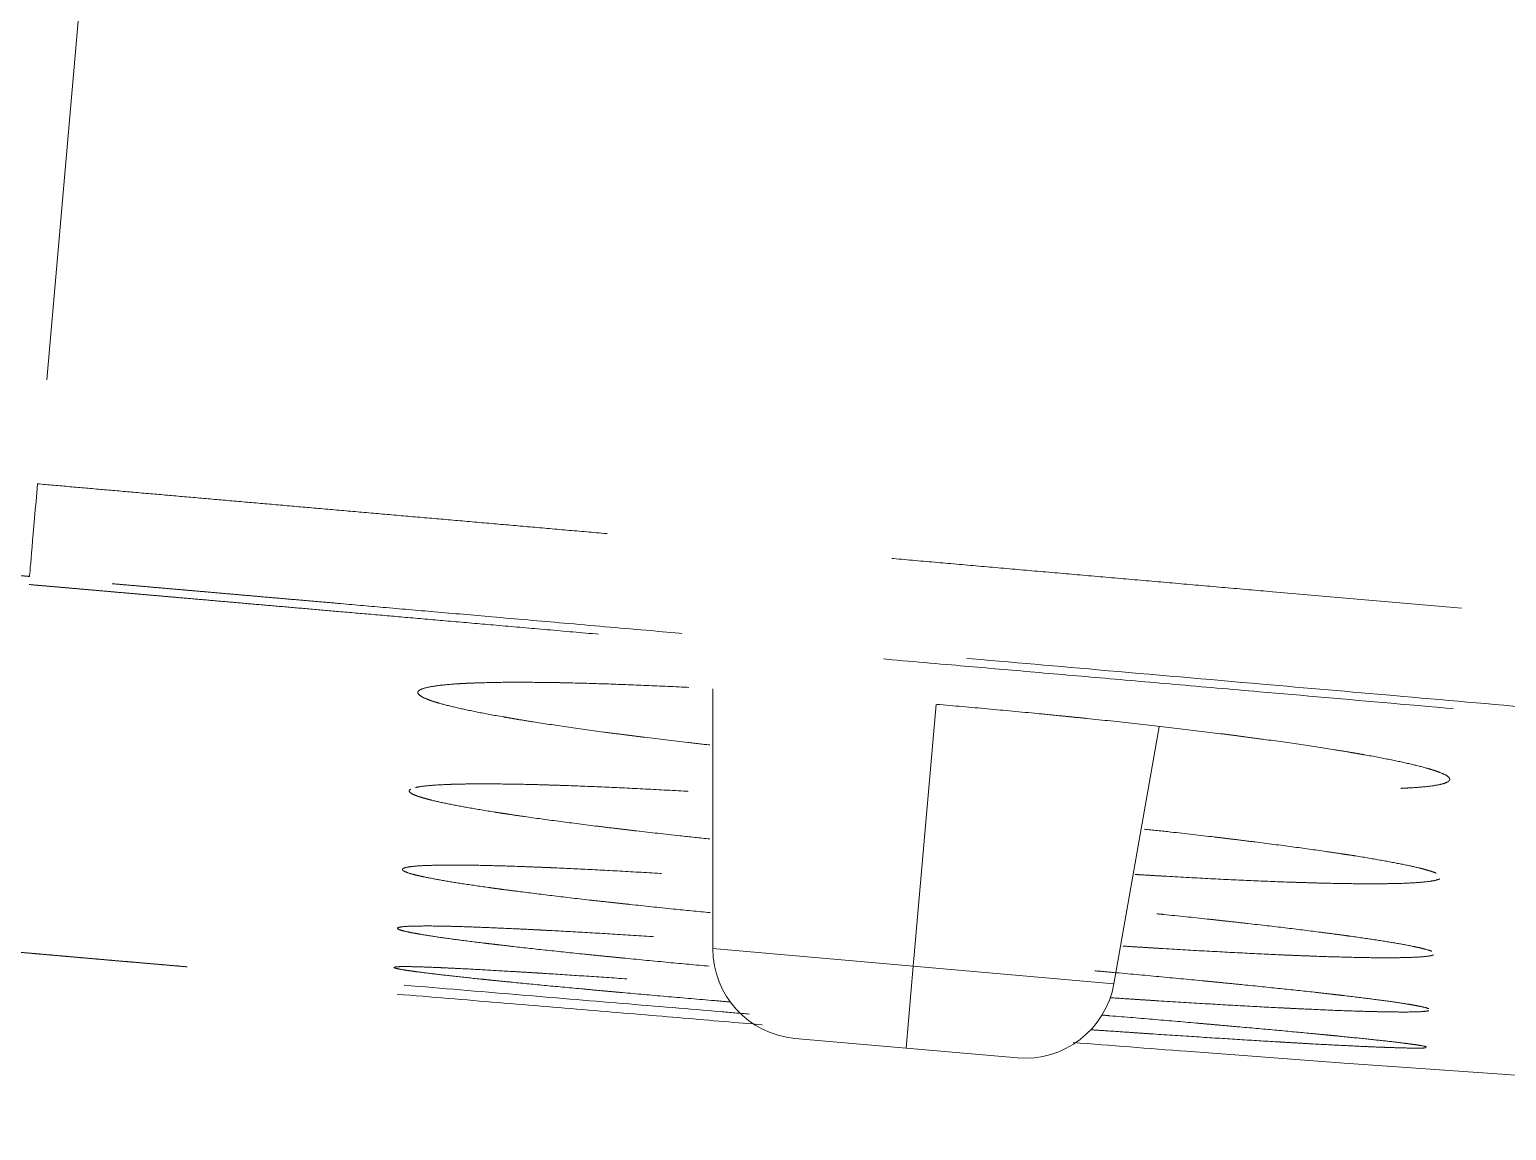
# Model space of a CAD drawing. Header units: millimetres. Extents: x 11618 to 13994, y -5897 to -2537.
# Drawn here: x 13117.06 to 13133.46, y -3845.82 to -3833.59 of the extents above; entities that cross this region are included whole.
import ezdxf

# ---------------------------------------------------------------- set-up
doc = ezdxf.new("R2010")
doc.units = ezdxf.units.MM
doc.linetypes.add('HIDDEN', pattern=[9.525, 6.35, -3.175])
doc.linetypes.add('HIDDEN2', pattern=[4.7625, 3.175, -1.5875])
doc.layers.add('HIDDEN', color=252, linetype='HIDDEN2', lineweight=13)

msp = doc.modelspace()

# ---------------------------------------------------------------- linework, layer by layer
at = {"layer": 'HIDDEN', "linetype": 'HIDDEN', "lineweight": 18, "extrusion": (-1, -2.22045e-16, 0)}
for p, q in [((13117.805, -3831.156), (13117.15, -3838.638)), ((13124.649, -3840.915), (13124.649, -3843.8)), ((13126.876, -3843.994), (13127.131, -3841.087)), ((13129.104, -3844.189), (13129.607, -3841.337)), ((13126.876, -3843.994), (13124.649, -3843.8)), ((13126.797, -3844.904), (13126.876, -3843.994)), ((13126.876, -3843.994), (13129.104, -3844.189)), ((13126.797, -3844.904), (13125.561, -3844.796)), ((13126.797, -3844.904), (13128.032, -3845.012))]:
    msp.add_line(p, q, dxfattribs=at)
at = {"layer": 'HIDDEN', "linetype": 'HIDDEN', "lineweight": 18}
for centre, start, end in [((13125.649, -3843.8), 180, 265), ((13128.119, -3844.016), 265, 350)]:
    msp.add_arc(centre, 1, start, end, dxfattribs=at)
msp.add_ellipse((13117.148, -3838.673), major_axis=(-0.087, -0.996), ratio=0.001158, start_param=4.677482, end_param=6.20974, dxfattribs=at)
for points, knots in [([(13172.599, -3836.001), (13172.492, -3835.991), (13172.271, -3835.97), (13171.933, -3835.939), (13171.582, -3835.907), (13171.216, -3835.874), (13170.837, -3835.84), (13170.444, -3835.805), (13170.036, -3835.768), (13169.615, -3835.731), (13169.14, -3835.689), (13168.615, -3835.643), (13168.046, -3835.592), (13167.477, -3835.542), (13166.907, -3835.492), (13166.337, -3835.442), (13165.866, -3835.401), (13165.31, -3835.352), (13164.488, -3835.279), (13163.121, -3835.158), (13161.207, -3834.989), (13157.214, -3834.637), (13151.831, -3834.161), (13146.372, -3833.679), (13142.544, -3833.341), (13139.823, -3833.101), (13137.06, -3832.856), (13134.641, -3832.643), (13132.498, -3832.453), (13130.563, -3832.282), (13128.383, -3832.089), (13126.513, -3831.924), (13125.051, -3831.795), (13124.09, -3831.71), (13123.169, -3831.628), (13122.287, -3831.55), (13121.444, -3831.476), (13120.64, -3831.405), (13119.876, -3831.338), (13119.151, -3831.274), (13118.465, -3831.214), (13118.02, -3831.175), (13117.805, -3831.156)], [0, 0, 0, 0, 0.005929, 0.012111, 0.018548, 0.025238, 0.032183, 0.039382, 0.046835, 0.054542, 0.062503, 0.072919, 0.083335, 0.093751, 0.104167, 0.114583, 0.124999, 0.130054, 0.14508, 0.170076, 0.205043, 0.24998, 0.388966, 0.49996, 0.54881, 0.598428, 0.648815, 0.69997, 0.730738, 0.765996, 0.805745, 0.849985, 0.868201, 0.885703, 0.902491, 0.918564, 0.933923, 0.948567, 0.962497, 0.975712, 0.988213, 1, 1, 1, 1]), ([(13062.381, -3833.837), (13064.656, -3834.039), (13066.932, -3834.236), (13071.487, -3834.636), (13073.765, -3834.835), (13080.602, -3835.435), (13085.164, -3835.835), (13098.863, -3837.035), (13108.006, -3837.838), (13117.15, -3838.638)], [0, 0, 0, 0, 0.125, 0.125, 0.25, 0.25, 0.5, 0.5, 1, 1, 1, 1]), ([(13117.061, -3839.667), (13117.044, -3839.665), (13117.01, -3839.662), (13116.96, -3839.658), (13116.91, -3839.653), (13116.86, -3839.649), (13116.81, -3839.645), (13116.76, -3839.64), (13116.709, -3839.636), (13116.657, -3839.631), (13116.604, -3839.627), (13116.549, -3839.622), (13116.493, -3839.617), (13116.435, -3839.612), (13116.371, -3839.606), (13116.301, -3839.6), (13116.223, -3839.593), (13116.142, -3839.586), (13116.057, -3839.579), (13115.968, -3839.571), (13115.875, -3839.563), (13115.778, -3839.554), (13115.677, -3839.545), (13115.571, -3839.536), (13115.462, -3839.527), (13115.298, -3839.512), (13115.068, -3839.492), (13114.763, -3839.465), (13114.421, -3839.435), (13114.042, -3839.402), (13113.695, -3839.372), (13113.389, -3839.345), (13113.13, -3839.322), (13112.853, -3839.298), (13112.559, -3839.272), (13112.248, -3839.245), (13111.862, -3839.211), (13111.389, -3839.17), (13110.819, -3839.12), (13110.089, -3839.056), (13109.17, -3838.975), (13108.029, -3838.875), (13106.875, -3838.774), (13105.721, -3838.673), (13104.58, -3838.573), (13103.123, -3838.445), (13101.287, -3838.284), (13099.005, -3838.084), (13096.876, -3837.898), (13094.957, -3837.729), (13093.307, -3837.585), (13091.537, -3837.43), (13088.997, -3837.207), (13085.53, -3836.903), (13080.974, -3836.504), (13077.019, -3836.157), (13073.824, -3835.877), (13071.549, -3835.678), (13069.412, -3835.491), (13067.479, -3835.321), (13066.247, -3835.213), (13065.47, -3835.145), (13065.09, -3835.112), (13064.618, -3835.07), (13064.153, -3835.03), (13063.734, -3834.993), (13063.404, -3834.964), (13063.105, -3834.938), (13062.836, -3834.914), (13062.599, -3834.893), (13062.451, -3834.88), (13062.382, -3834.874)], [0, 0, 0, 0, 0.00093, 0.001846, 0.002755, 0.003662, 0.004571, 0.005489, 0.006419, 0.007367, 0.008336, 0.00933, 0.010354, 0.01141, 0.012501, 0.01386, 0.015278, 0.016761, 0.018312, 0.019934, 0.02163, 0.023401, 0.025249, 0.027174, 0.029176, 0.031253, 0.03616, 0.041729, 0.047976, 0.054905, 0.062506, 0.066938, 0.071679, 0.076731, 0.082096, 0.087772, 0.093759, 0.103254, 0.113671, 0.125011, 0.143197, 0.164032, 0.187516, 0.206429, 0.227264, 0.25002, 0.286248, 0.327918, 0.375029, 0.402973, 0.433122, 0.465478, 0.500039, 0.572373, 0.6557, 0.750021, 0.78956, 0.83122, 0.875001, 0.907035, 0.937497, 0.942783, 0.949752, 0.958407, 0.968747, 0.975374, 0.981433, 0.986926, 0.991851, 0.996209, 1, 1, 1, 1]), ([(13117.15, -3838.638), (13117.269, -3838.649), (13117.51, -3838.67), (13117.873, -3838.702), (13118.242, -3838.734), (13118.617, -3838.767), (13118.997, -3838.8), (13119.384, -3838.834), (13119.775, -3838.868), (13120.173, -3838.903), (13120.576, -3838.938), (13120.984, -3838.974), (13121.398, -3839.01), (13121.818, -3839.046), (13122.244, -3839.084), (13122.675, -3839.121), (13123.112, -3839.16), (13123.554, -3839.198), (13124.002, -3839.237), (13124.456, -3839.277), (13124.915, -3839.317), (13125.38, -3839.358), (13125.851, -3839.399), (13126.327, -3839.44), (13126.809, -3839.482), (13127.296, -3839.525), (13127.789, -3839.568), (13128.288, -3839.612), (13128.793, -3839.656), (13129.303, -3839.7), (13129.818, -3839.745), (13130.339, -3839.791), (13131.831, -3839.921), (13134.292, -3840.136), (13137.719, -3840.435), (13141.145, -3840.734), (13144.57, -3841.033), (13147.994, -3841.332), (13151.418, -3841.631), (13154.84, -3841.929), (13157.925, -3842.199), (13160.596, -3842.432), (13162.775, -3842.623), (13164.722, -3842.793), (13166.437, -3842.942), (13167.919, -3843.072), (13169.169, -3843.181), (13170.187, -3843.27), (13170.973, -3843.338), (13171.528, -3843.386), (13171.82, -3843.412), (13171.928, -3843.421)], [0, 0, 0, 0, 0.006523, 0.01315, 0.019879, 0.02671, 0.033645, 0.040682, 0.047822, 0.055065, 0.06241, 0.069859, 0.07741, 0.085063, 0.09282, 0.100679, 0.108641, 0.116706, 0.124874, 0.133144, 0.141518, 0.149993, 0.158572, 0.167254, 0.176038, 0.184925, 0.193915, 0.203007, 0.212202, 0.221501, 0.230901, 0.240405, 0.250011, 0.312506, 0.375001, 0.437497, 0.499992, 0.562492, 0.624993, 0.687494, 0.749995, 0.794089, 0.833939, 0.869547, 0.900912, 0.928034, 0.950913, 0.96955, 0.983943, 0.994093, 1, 1, 1, 1]), ([(13171.75, -3844.442), (13171.626, -3844.432), (13171.367, -3844.409), (13170.959, -3844.374), (13170.515, -3844.335), (13170.127, -3844.301), (13169.697, -3844.264), (13169.129, -3844.214), (13168.533, -3844.162), (13168.009, -3844.116), (13167.657, -3844.085), (13167.275, -3844.052), (13166.864, -3844.016), (13166.423, -3843.978), (13165.952, -3843.936), (13165.451, -3843.893), (13164.625, -3843.821), (13163.497, -3843.722), (13162.09, -3843.599), (13160.725, -3843.48), (13159.401, -3843.364), (13156.815, -3843.139), (13153.15, -3842.819), (13148.594, -3842.421), (13144.536, -3842.066), (13140.937, -3841.752), (13138.003, -3841.496), (13135.691, -3841.294), (13133.896, -3841.137), (13132.269, -3840.995), (13130.63, -3840.852), (13129.003, -3840.71), (13127.536, -3840.582), (13126.38, -3840.481), (13125.483, -3840.402), (13124.668, -3840.331), (13123.848, -3840.259), (13123.033, -3840.188), (13122.25, -3840.12), (13121.58, -3840.061), (13121.01, -3840.012), (13120.573, -3839.973), (13120.253, -3839.945), (13120.028, -3839.926), (13119.815, -3839.907), (13119.613, -3839.89), (13119.423, -3839.873), (13119.245, -3839.858), (13119.077, -3839.843), (13118.921, -3839.829), (13118.756, -3839.815), (13118.583, -3839.8), (13118.402, -3839.784), (13118.233, -3839.769), (13118.077, -3839.756), (13117.932, -3839.743), (13117.816, -3839.733), (13117.725, -3839.725), (13117.658, -3839.719), (13117.592, -3839.713), (13117.529, -3839.708), (13117.468, -3839.702), (13117.408, -3839.697), (13117.35, -3839.692), (13117.292, -3839.687), (13117.235, -3839.682), (13117.177, -3839.677), (13117.119, -3839.672), (13117.08, -3839.668), (13117.061, -3839.667)], [0, 0, 0, 0, 0.006794, 0.014268, 0.022422, 0.031253, 0.035619, 0.046038, 0.062505, 0.06841, 0.07486, 0.081856, 0.089397, 0.097483, 0.106114, 0.115288, 0.125006, 0.151534, 0.177298, 0.202298, 0.226534, 0.250005, 0.344343, 0.427677, 0.500008, 0.566907, 0.624995, 0.66083, 0.693609, 0.723327, 0.749989, 0.783397, 0.812488, 0.830346, 0.846717, 0.861597, 0.87499, 0.891652, 0.906241, 0.917903, 0.92832, 0.937493, 0.941797, 0.945897, 0.949788, 0.95347, 0.95694, 0.9602, 0.963253, 0.9661, 0.968746, 0.972286, 0.975596, 0.978674, 0.981527, 0.984165, 0.986605, 0.987887, 0.989119, 0.990308, 0.991457, 0.992574, 0.993662, 0.994729, 0.995782, 0.996827, 0.997873, 0.998928, 1, 1, 1, 1]), ([(13117.055, -3839.756), (13117.095, -3839.76), (13117.175, -3839.767), (13117.295, -3839.777), (13117.415, -3839.788), (13117.536, -3839.798), (13117.658, -3839.809), (13117.782, -3839.82), (13117.92, -3839.832), (13118.071, -3839.845), (13118.236, -3839.859), (13118.407, -3839.874), (13118.583, -3839.89), (13118.783, -3839.907), (13119.012, -3839.927), (13119.272, -3839.95), (13119.547, -3839.974), (13119.84, -3839.999), (13120.149, -3840.026), (13120.488, -3840.056), (13120.861, -3840.088), (13121.273, -3840.124), (13121.715, -3840.163), (13122.196, -3840.204), (13122.718, -3840.25), (13123.288, -3840.3), (13123.929, -3840.355), (13124.653, -3840.419), (13125.469, -3840.49), (13126.36, -3840.567), (13127.236, -3840.644), (13128.09, -3840.718), (13128.916, -3840.79), (13129.798, -3840.867), (13130.893, -3840.962), (13132.236, -3841.079), (13133.863, -3841.221), (13135.651, -3841.377), (13137.406, -3841.529), (13139.116, -3841.678), (13140.764, -3841.822), (13142.529, -3841.976), (13144.715, -3842.166), (13147.395, -3842.4), (13150.638, -3842.682), (13154.214, -3842.994), (13157.242, -3843.257), (13159.636, -3843.466), (13161.307, -3843.611), (13163.041, -3843.763), (13164.439, -3843.884), (13165.483, -3843.975), (13166.155, -3844.034), (13166.835, -3844.093), (13167.525, -3844.153), (13168.092, -3844.203), (13168.525, -3844.241), (13168.815, -3844.266), (13169.081, -3844.289), (13169.324, -3844.31), (13169.544, -3844.329), (13169.74, -3844.346), (13170.07, -3844.375), (13170.523, -3844.414), (13171.09, -3844.463), (13171.45, -3844.494), (13171.622, -3844.508)], [0, 0, 0, 0, 0.00221, 0.004402, 0.006592, 0.008794, 0.011025, 0.013298, 0.015627, 0.018575, 0.021595, 0.024706, 0.027921, 0.031253, 0.035725, 0.040471, 0.045511, 0.050859, 0.056523, 0.062507, 0.069473, 0.076999, 0.085094, 0.09376, 0.103369, 0.113786, 0.125013, 0.138581, 0.153518, 0.169833, 0.187519, 0.201609, 0.216722, 0.232862, 0.250026, 0.276845, 0.306617, 0.339349, 0.375033, 0.403062, 0.433238, 0.465565, 0.500041, 0.553395, 0.612841, 0.678386, 0.750021, 0.779495, 0.81015, 0.841985, 0.875001, 0.887162, 0.899493, 0.911992, 0.92466, 0.937497, 0.943244, 0.948565, 0.953457, 0.957922, 0.961959, 0.965568, 0.968747, 0.980133, 0.990552, 1, 1, 1, 1]), ([(13124.615, -3841.538), (13124.533, -3841.529), (13124.452, -3841.52), (13124.207, -3841.491), (13124.047, -3841.472), (13123.852, -3841.448), (13123.813, -3841.443), (13123.736, -3841.433), (13123.698, -3841.428), (13123.584, -3841.414), (13123.51, -3841.404), (13123.293, -3841.375), (13123.156, -3841.356), (13122.894, -3841.318), (13122.77, -3841.3), (13122.594, -3841.272), (13122.537, -3841.263), (13122.454, -3841.249), (13122.427, -3841.244), (13122.373, -3841.235), (13122.347, -3841.23), (13122.217, -3841.208), (13122.122, -3841.19), (13121.949, -3841.156), (13121.87, -3841.139), (13121.73, -3841.106), (13121.667, -3841.09), (13121.6, -3841.071), (13121.587, -3841.067), (13121.562, -3841.06), (13121.55, -3841.056), (13121.516, -3841.045), (13121.496, -3841.037), (13121.442, -3841.016), (13121.416, -3841.003), (13121.38, -3840.977), (13121.372, -3840.965), (13121.373, -3840.948), (13121.376, -3840.943), (13121.384, -3840.935), (13121.388, -3840.933), (13121.395, -3840.927), (13121.4, -3840.925), (13121.425, -3840.913), (13121.454, -3840.904), (13121.53, -3840.888), (13121.577, -3840.881), (13121.687, -3840.868), (13121.751, -3840.863), (13121.843, -3840.857), (13121.861, -3840.856), (13121.9, -3840.854), (13121.959, -3840.851), (13122.023, -3840.849), (13122.156, -3840.845), (13122.252, -3840.843), (13122.46, -3840.841), (13122.571, -3840.842), (13122.75, -3840.843), (13122.811, -3840.844), (13122.906, -3840.846), (13122.939, -3840.846), (13123.004, -3840.847), (13123.037, -3840.848), (13123.204, -3840.852), (13123.344, -3840.856), (13123.634, -3840.866), (13123.785, -3840.872), (13124.097, -3840.885), (13124.258, -3840.893), (13124.467, -3840.903), (13124.509, -3840.906), (13124.594, -3840.91), (13124.721, -3840.917), (13124.85, -3840.924), (13125.11, -3840.939), (13125.462, -3840.961), (13125.826, -3840.986), (13126.102, -3841.006), (13126.195, -3841.013), (13126.382, -3841.027), (13126.476, -3841.034), (13126.758, -3841.056), (13126.947, -3841.071), (13127.136, -3841.087)], [0, 0, 0, 0, 0.017753, 0.017753, 0.054133, 0.054133, 0.063228, 0.063228, 0.072322, 0.072322, 0.090512, 0.090512, 0.126892, 0.126892, 0.163271, 0.163271, 0.181461, 0.181461, 0.190556, 0.190556, 0.199651, 0.199651, 0.23603, 0.23603, 0.27241, 0.27241, 0.308789, 0.308789, 0.317884, 0.317884, 0.326979, 0.326979, 0.345169, 0.345169, 0.381548, 0.381548, 0.417928, 0.417928, 0.436118, 0.436118, 0.445212, 0.445212, 0.454307, 0.454307, 0.490687, 0.490687, 0.527066, 0.527066, 0.563446, 0.563446, 0.572541, 0.572541, 0.581636, 0.599825, 0.599825, 0.636205, 0.636205, 0.672584, 0.672584, 0.690774, 0.690774, 0.699869, 0.699869, 0.708964, 0.708964, 0.745343, 0.745343, 0.781723, 0.781723, 0.818102, 0.818102, 0.827197, 0.827197, 0.836292, 0.854482, 0.854482, 0.890861, 0.927241, 0.927241, 0.945431, 0.945431, 0.96362, 0.96362, 1, 1, 1, 1]), ([(13127.136, -3841.087), (13127.326, -3841.103), (13127.513, -3841.12), (13127.886, -3841.154), (13128.071, -3841.171), (13128.347, -3841.198), (13128.438, -3841.207), (13128.575, -3841.221), (13128.62, -3841.225), (13128.711, -3841.234), (13128.756, -3841.239), (13128.982, -3841.262), (13129.158, -3841.281), (13129.503, -3841.319), (13129.671, -3841.339), (13129.999, -3841.377), (13130.16, -3841.397), (13130.355, -3841.421), (13130.393, -3841.426), (13130.47, -3841.436), (13130.509, -3841.441), (13130.622, -3841.456), (13130.696, -3841.466), (13130.913, -3841.495), (13131.05, -3841.514), (13131.312, -3841.553), (13131.436, -3841.572), (13131.612, -3841.6), (13131.669, -3841.61), (13131.752, -3841.624), (13131.779, -3841.628), (13131.833, -3841.638), (13131.859, -3841.642), (13131.988, -3841.665), (13132.083, -3841.683), (13132.256, -3841.718), (13132.335, -3841.735), (13132.475, -3841.768), (13132.538, -3841.784), (13132.605, -3841.804), (13132.618, -3841.807), (13132.643, -3841.815), (13132.678, -3841.826), (13132.709, -3841.837), (13132.763, -3841.859), (13132.79, -3841.872), (13132.825, -3841.898), (13132.834, -3841.91), (13132.833, -3841.927), (13132.83, -3841.932), (13132.822, -3841.94), (13132.819, -3841.943), (13132.811, -3841.948), (13132.807, -3841.95), (13132.782, -3841.962), (13132.753, -3841.971), (13132.677, -3841.987), (13132.63, -3841.994), (13132.52, -3842.006), (13132.456, -3842.011), (13132.365, -3842.016), (13132.346, -3842.017), (13132.307, -3842.019), (13132.248, -3842.022), (13132.184, -3842.024), (13132.051, -3842.028), (13131.955, -3842.029), (13131.747, -3842.03), (13131.636, -3842.03), (13131.457, -3842.028), (13131.396, -3842.027), (13131.3, -3842.025), (13131.268, -3842.025), (13131.203, -3842.023), (13131.17, -3842.022), (13131.003, -3842.018), (13130.863, -3842.014), (13130.573, -3842.003), (13130.422, -3841.997), (13130.11, -3841.983), (13129.948, -3841.975), (13129.739, -3841.964), (13129.697, -3841.962), (13129.613, -3841.958), (13129.566, -3841.955), (13129.519, -3841.952), (13129.515, -3841.952)], [0, 0, 0, 0, 0.03633, 0.03633, 0.07266, 0.07266, 0.090825, 0.090825, 0.099907, 0.099907, 0.10899, 0.10899, 0.14532, 0.14532, 0.18165, 0.18165, 0.21798, 0.21798, 0.227062, 0.227062, 0.236145, 0.236145, 0.25431, 0.25431, 0.29064, 0.29064, 0.32697, 0.32697, 0.345135, 0.345135, 0.354217, 0.354217, 0.363299, 0.363299, 0.399629, 0.399629, 0.435959, 0.435959, 0.472289, 0.472289, 0.481372, 0.481372, 0.490454, 0.508619, 0.508619, 0.544949, 0.544949, 0.581279, 0.581279, 0.599444, 0.599444, 0.608527, 0.608527, 0.617609, 0.617609, 0.653939, 0.653939, 0.690269, 0.690269, 0.726599, 0.726599, 0.735681, 0.735681, 0.744764, 0.762929, 0.762929, 0.799259, 0.799259, 0.835589, 0.835589, 0.853754, 0.853754, 0.862836, 0.862836, 0.871919, 0.871919, 0.908249, 0.908249, 0.944579, 0.944579, 0.980909, 0.980909, 0.989991, 0.989991, 0.999074, 1, 1, 1, 1]), ([(13124.617, -3842.582), (13124.504, -3842.57), (13124.392, -3842.558), (13124.118, -3842.528), (13123.957, -3842.51), (13123.762, -3842.488), (13123.723, -3842.483), (13123.646, -3842.474), (13123.608, -3842.469), (13123.494, -3842.456), (13123.42, -3842.447), (13123.203, -3842.42), (13123.065, -3842.402), (13122.803, -3842.368), (13122.679, -3842.351), (13122.502, -3842.325), (13122.445, -3842.317), (13122.362, -3842.304), (13122.335, -3842.3), (13122.281, -3842.292), (13122.255, -3842.288), (13122.125, -3842.267), (13122.03, -3842.251), (13121.857, -3842.221), (13121.778, -3842.206), (13121.637, -3842.177), (13121.574, -3842.163), (13121.506, -3842.146), (13121.493, -3842.143), (13121.468, -3842.136), (13121.457, -3842.133), (13121.423, -3842.124), (13121.402, -3842.117), (13121.348, -3842.099), (13121.321, -3842.088), (13121.285, -3842.066), (13121.277, -3842.057), (13121.278, -3842.043), (13121.281, -3842.038), (13121.289, -3842.032), (13121.292, -3842.03), (13121.296, -3842.028), (13121.296, -3842.028), (13121.297, -3842.027)], [0, 0, 0, 0, 0.053778, 0.053778, 0.134164, 0.134164, 0.15426, 0.15426, 0.174357, 0.174357, 0.21455, 0.21455, 0.294936, 0.294936, 0.375321, 0.375321, 0.415514, 0.415514, 0.435611, 0.435611, 0.455707, 0.455707, 0.536093, 0.536093, 0.616479, 0.616479, 0.696865, 0.696865, 0.716961, 0.716961, 0.737058, 0.737058, 0.777251, 0.777251, 0.857636, 0.857636, 0.938022, 0.938022, 0.978215, 0.978215, 0.998312, 0.998312, 1, 1, 1, 1]), ([(13121.347, -3842.011), (13121.361, -3842.007), (13121.377, -3842.004), (13121.433, -3841.996), (13121.48, -3841.99), (13121.591, -3841.982), (13121.654, -3841.978), (13121.746, -3841.975), (13121.764, -3841.975), (13121.803, -3841.973), (13121.862, -3841.972), (13121.926, -3841.971), (13122.058, -3841.97), (13122.155, -3841.97), (13122.362, -3841.972), (13122.473, -3841.973), (13122.652, -3841.977), (13122.713, -3841.979), (13122.808, -3841.982), (13122.841, -3841.983), (13122.906, -3841.985), (13122.939, -3841.986), (13123.106, -3841.991), (13123.245, -3841.997), (13123.535, -3842.009), (13123.686, -3842.016), (13123.998, -3842.032), (13124.159, -3842.041), (13124.342, -3842.051), (13124.357, -3842.052), (13124.373, -3842.053)], [0, 0, 0, 0, 0.050293, 0.050293, 0.154742, 0.154742, 0.259192, 0.259192, 0.285304, 0.285304, 0.311417, 0.363641, 0.363641, 0.468091, 0.468091, 0.57254, 0.57254, 0.624765, 0.624765, 0.650878, 0.650878, 0.67699, 0.67699, 0.78144, 0.78144, 0.885889, 0.885889, 0.990339, 0.990339, 1, 1, 1, 1]), ([(13129.439, -3842.473), (13129.54, -3842.483), (13129.638, -3842.494), (13129.9, -3842.523), (13130.06, -3842.542), (13130.255, -3842.564), (13130.294, -3842.569), (13130.371, -3842.578), (13130.409, -3842.583), (13130.523, -3842.597), (13130.597, -3842.606), (13130.813, -3842.633), (13130.951, -3842.651), (13131.213, -3842.686), (13131.338, -3842.703), (13131.514, -3842.729), (13131.571, -3842.737), (13131.654, -3842.75), (13131.681, -3842.754), (13131.735, -3842.762), (13131.761, -3842.766), (13131.891, -3842.787), (13131.986, -3842.803), (13132.159, -3842.834), (13132.238, -3842.849), (13132.379, -3842.878), (13132.442, -3842.891), (13132.51, -3842.908), (13132.523, -3842.911), (13132.548, -3842.918), (13132.583, -3842.928), (13132.614, -3842.937), (13132.651, -3842.949), (13132.667, -3842.955), (13132.681, -3842.961)], [0, 0, 0, 0, 0.058495, 0.058495, 0.157387, 0.157387, 0.18211, 0.18211, 0.206834, 0.206834, 0.25628, 0.25628, 0.355172, 0.355172, 0.454065, 0.454065, 0.503511, 0.503511, 0.528234, 0.528234, 0.552957, 0.552957, 0.651849, 0.651849, 0.750742, 0.750742, 0.849634, 0.849634, 0.874357, 0.874357, 0.899081, 0.948527, 0.948527, 1, 1, 1, 1]), ([(13124.619, -3843.4), (13124.481, -3843.386), (13124.345, -3843.373), (13124.047, -3843.343), (13123.887, -3843.326), (13123.691, -3843.305), (13123.652, -3843.301), (13123.575, -3843.292), (13123.537, -3843.288), (13123.423, -3843.276), (13123.349, -3843.268), (13123.132, -3843.243), (13122.994, -3843.227), (13122.732, -3843.195), (13122.607, -3843.18), (13122.431, -3843.157), (13122.373, -3843.15), (13122.29, -3843.139), (13122.263, -3843.135), (13122.209, -3843.128), (13122.183, -3843.124), (13122.053, -3843.106), (13121.958, -3843.092), (13121.784, -3843.065), (13121.705, -3843.052), (13121.563, -3843.027), (13121.5, -3843.015), (13121.433, -3843.001), (13121.419, -3842.998), (13121.394, -3842.993), (13121.382, -3842.99), (13121.348, -3842.982), (13121.328, -3842.977), (13121.274, -3842.961), (13121.246, -3842.952), (13121.21, -3842.935), (13121.202, -3842.927), (13121.203, -3842.916), (13121.206, -3842.913), (13121.213, -3842.908), (13121.216, -3842.907), (13121.224, -3842.904), (13121.228, -3842.902), (13121.253, -3842.895), (13121.282, -3842.89), (13121.358, -3842.882), (13121.404, -3842.879), (13121.514, -3842.875), (13121.578, -3842.873), (13121.669, -3842.872), (13121.688, -3842.872), (13121.726, -3842.872), (13121.786, -3842.872), (13121.849, -3842.872), (13121.982, -3842.873), (13122.078, -3842.875), (13122.285, -3842.88), (13122.396, -3842.883), (13122.575, -3842.89), (13122.636, -3842.892), (13122.732, -3842.896), (13122.764, -3842.897), (13122.829, -3842.9), (13122.862, -3842.901), (13123.029, -3842.909), (13123.169, -3842.915), (13123.458, -3842.93), (13123.609, -3842.938), (13123.921, -3842.956), (13124.082, -3842.965), (13124.291, -3842.978), (13124.333, -3842.981), (13124.418, -3842.986), (13124.502, -3842.991), (13124.586, -3842.997), (13124.628, -3843)], [0, 0, 0, 0, 0.034408, 0.034408, 0.076861, 0.076861, 0.087474, 0.087474, 0.098088, 0.098088, 0.119314, 0.119314, 0.161767, 0.161767, 0.20422, 0.20422, 0.225446, 0.225446, 0.23606, 0.23606, 0.246673, 0.246673, 0.289126, 0.289126, 0.331579, 0.331579, 0.374032, 0.374032, 0.384645, 0.384645, 0.395258, 0.395258, 0.416484, 0.416484, 0.458937, 0.458937, 0.50139, 0.50139, 0.522617, 0.522617, 0.53323, 0.53323, 0.543843, 0.543843, 0.586296, 0.586296, 0.628749, 0.628749, 0.671202, 0.671202, 0.681815, 0.681815, 0.692429, 0.713655, 0.713655, 0.756108, 0.756108, 0.798561, 0.798561, 0.819787, 0.819787, 0.830401, 0.830401, 0.841014, 0.841014, 0.883467, 0.883467, 0.92592, 0.92592, 0.968373, 0.968373, 0.978986, 0.978986, 0.989599, 1, 1, 1, 1]), ([(13132.722, -3843.025), (13132.722, -3843.025), (13132.722, -3843.025), (13132.718, -3843.027), (13132.714, -3843.029), (13132.689, -3843.038), (13132.66, -3843.045), (13132.585, -3843.056), (13132.538, -3843.061), (13132.428, -3843.069), (13132.364, -3843.073), (13132.273, -3843.076), (13132.254, -3843.076), (13132.216, -3843.077), (13132.156, -3843.078), (13132.093, -3843.079), (13131.96, -3843.08), (13131.864, -3843.08), (13131.656, -3843.077), (13131.545, -3843.075), (13131.367, -3843.071), (13131.305, -3843.069), (13131.21, -3843.066), (13131.177, -3843.065), (13131.112, -3843.063), (13131.079, -3843.062), (13130.912, -3843.056), (13130.773, -3843.051), (13130.482, -3843.038), (13130.332, -3843.031), (13130.02, -3843.015), (13129.858, -3843.006), (13129.649, -3842.994), (13129.607, -3842.992), (13129.523, -3842.987), (13129.447, -3842.982), (13129.371, -3842.978), (13129.338, -3842.975)], [0, 0, 0, 0, 0.000958, 0.000958, 0.023781, 0.023781, 0.115072, 0.115072, 0.206363, 0.206363, 0.297654, 0.297654, 0.320476, 0.320476, 0.343299, 0.388944, 0.388944, 0.480235, 0.480235, 0.571526, 0.571526, 0.617172, 0.617172, 0.639994, 0.639994, 0.662817, 0.662817, 0.754108, 0.754108, 0.845399, 0.845399, 0.93669, 0.93669, 0.959512, 0.959512, 0.982335, 1, 1, 1, 1]), ([(13112.485, -3843.441), (13112.52, -3843.444), (13112.588, -3843.451), (13112.691, -3843.46), (13112.794, -3843.469), (13112.896, -3843.479), (13112.999, -3843.488), (13113.102, -3843.497), (13113.205, -3843.507), (13113.307, -3843.516), (13113.41, -3843.525), (13113.513, -3843.535), (13113.616, -3843.544), (13113.718, -3843.553), (13113.821, -3843.563), (13113.924, -3843.572), (13114.027, -3843.581), (13114.129, -3843.59), (13114.232, -3843.6), (13114.335, -3843.609), (13114.438, -3843.618), (13114.54, -3843.627), (13114.643, -3843.636), (13114.746, -3843.646), (13114.849, -3843.655), (13114.951, -3843.664), (13115.054, -3843.673), (13115.157, -3843.682), (13115.26, -3843.691), (13115.362, -3843.701), (13115.465, -3843.71), (13115.568, -3843.719), (13115.671, -3843.728), (13115.773, -3843.737), (13115.876, -3843.746), (13115.979, -3843.755), (13116.082, -3843.764), (13116.184, -3843.773), (13116.287, -3843.782), (13116.39, -3843.791), (13116.493, -3843.8), (13116.595, -3843.809), (13116.698, -3843.818), (13116.801, -3843.827), (13116.904, -3843.836), (13117.006, -3843.845), (13117.109, -3843.854), (13117.212, -3843.863), (13117.315, -3843.872), (13117.418, -3843.881), (13117.52, -3843.89), (13117.623, -3843.899), (13117.726, -3843.908), (13117.829, -3843.917), (13117.931, -3843.926), (13118.034, -3843.935), (13118.137, -3843.944), (13118.24, -3843.952), (13118.342, -3843.961), (13118.445, -3843.97), (13118.548, -3843.979), (13118.651, -3843.988), (13118.754, -3843.997), (13118.856, -3844.005), (13118.959, -3844.014), (13119.062, -3844.023), (13119.165, -3844.032), (13119.268, -3844.041), (13119.37, -3844.049), (13119.473, -3844.058), (13119.576, -3844.067), (13119.679, -3844.076), (13119.781, -3844.084), (13119.884, -3844.093), (13119.987, -3844.102), (13120.09, -3844.11), (13120.193, -3844.119), (13120.295, -3844.128), (13120.398, -3844.136), (13120.501, -3844.145), (13120.604, -3844.154), (13120.707, -3844.162), (13120.81, -3844.171), (13120.912, -3844.18), (13121.015, -3844.188), (13121.118, -3844.197), (13121.186, -3844.203), (13121.221, -3844.206)], [0, 0, 0, 0, 0.011805, 0.023608, 0.035407, 0.047204, 0.058998, 0.070789, 0.082578, 0.094365, 0.106149, 0.11793, 0.12971, 0.141487, 0.153262, 0.165035, 0.176806, 0.188575, 0.200343, 0.212108, 0.223872, 0.235634, 0.247395, 0.259154, 0.270911, 0.282668, 0.294423, 0.306176, 0.317929, 0.329681, 0.341431, 0.353181, 0.36493, 0.376677, 0.388425, 0.400171, 0.411917, 0.423663, 0.435408, 0.447152, 0.458896, 0.470641, 0.482384, 0.494128, 0.505872, 0.517616, 0.529359, 0.541104, 0.552848, 0.564592, 0.576337, 0.588083, 0.599829, 0.611575, 0.623323, 0.63507, 0.646819, 0.658569, 0.670319, 0.682071, 0.693824, 0.705577, 0.717332, 0.729089, 0.740846, 0.752605, 0.764366, 0.776128, 0.787892, 0.799657, 0.811425, 0.823194, 0.834965, 0.846738, 0.858513, 0.87029, 0.88207, 0.893851, 0.905635, 0.917422, 0.929211, 0.941002, 0.952796, 0.964593, 0.976392, 0.988195, 1, 1, 1, 1]), ([(13129.581, -3843.413), (13129.607, -3843.415), (13129.633, -3843.418), (13129.823, -3843.437), (13129.983, -3843.454), (13130.179, -3843.475), (13130.218, -3843.479), (13130.295, -3843.488), (13130.333, -3843.492), (13130.446, -3843.504), (13130.52, -3843.513), (13130.737, -3843.537), (13130.875, -3843.553), (13131.138, -3843.585), (13131.262, -3843.6), (13131.439, -3843.623), (13131.496, -3843.63), (13131.579, -3843.641), (13131.607, -3843.645), (13131.66, -3843.652), (13131.687, -3843.656), (13131.816, -3843.674), (13131.912, -3843.688), (13132.086, -3843.714), (13132.165, -3843.727), (13132.306, -3843.751), (13132.369, -3843.763), (13132.437, -3843.777), (13132.45, -3843.78), (13132.475, -3843.785), (13132.511, -3843.793), (13132.541, -3843.801), (13132.591, -3843.814), (13132.616, -3843.822), (13132.634, -3843.829)], [0, 0, 0, 0, 0.015666, 0.015666, 0.115452, 0.115452, 0.140398, 0.140398, 0.165344, 0.165344, 0.215237, 0.215237, 0.315023, 0.315023, 0.414808, 0.414808, 0.464701, 0.464701, 0.489647, 0.489647, 0.514594, 0.514594, 0.614379, 0.614379, 0.714164, 0.714164, 0.81395, 0.81395, 0.838896, 0.838896, 0.863843, 0.913735, 0.913735, 1, 1, 1, 1]), ([(13124.61, -3843.994), (13124.457, -3843.981), (13124.307, -3843.967), (13123.995, -3843.937), (13123.835, -3843.922), (13123.639, -3843.903), (13123.6, -3843.899), (13123.523, -3843.891), (13123.485, -3843.888), (13123.371, -3843.876), (13123.297, -3843.869), (13123.08, -3843.846), (13122.942, -3843.832), (13122.679, -3843.804), (13122.554, -3843.79), (13122.378, -3843.77), (13122.32, -3843.763), (13122.237, -3843.753), (13122.21, -3843.75), (13122.156, -3843.744), (13122.129, -3843.741), (13121.999, -3843.725), (13121.904, -3843.713), (13121.73, -3843.69), (13121.651, -3843.679), (13121.509, -3843.658), (13121.446, -3843.648), (13121.378, -3843.636), (13121.365, -3843.634), (13121.34, -3843.629), (13121.328, -3843.627), (13121.293, -3843.621), (13121.273, -3843.616), (13121.218, -3843.604), (13121.191, -3843.597), (13121.155, -3843.584), (13121.146, -3843.578), (13121.147, -3843.571), (13121.15, -3843.568), (13121.157, -3843.565), (13121.161, -3843.564), (13121.168, -3843.562), (13121.172, -3843.561), (13121.197, -3843.557), (13121.226, -3843.554), (13121.301, -3843.55), (13121.348, -3843.549), (13121.458, -3843.548), (13121.522, -3843.548), (13121.613, -3843.549), (13121.632, -3843.55), (13121.67, -3843.55), (13121.729, -3843.552), (13121.793, -3843.553), (13121.925, -3843.557), (13122.021, -3843.561), (13122.229, -3843.569), (13122.34, -3843.574), (13122.518, -3843.582), (13122.58, -3843.585), (13122.675, -3843.59), (13122.707, -3843.591), (13122.773, -3843.595), (13122.806, -3843.597), (13122.973, -3843.605), (13123.112, -3843.613), (13123.402, -3843.63), (13123.552, -3843.639), (13123.864, -3843.659), (13124.026, -3843.669), (13124.235, -3843.683), (13124.277, -3843.686), (13124.361, -3843.691), (13124.463, -3843.698), (13124.566, -3843.705), (13124.626, -3843.709)], [0, 0, 0, 0, 0.03761, 0.03761, 0.079727, 0.079727, 0.090256, 0.090256, 0.100785, 0.100785, 0.121844, 0.121844, 0.163961, 0.163961, 0.206077, 0.206077, 0.227136, 0.227136, 0.237665, 0.237665, 0.248194, 0.248194, 0.290311, 0.290311, 0.332428, 0.332428, 0.374545, 0.374545, 0.385074, 0.385074, 0.395603, 0.395603, 0.416661, 0.416661, 0.458778, 0.458778, 0.500895, 0.500895, 0.521953, 0.521953, 0.532483, 0.532483, 0.543012, 0.543012, 0.585129, 0.585129, 0.627245, 0.627245, 0.669362, 0.669362, 0.679891, 0.679891, 0.690421, 0.711479, 0.711479, 0.753596, 0.753596, 0.795713, 0.795713, 0.816771, 0.816771, 0.8273, 0.8273, 0.837829, 0.837829, 0.879946, 0.879946, 0.922063, 0.922063, 0.96418, 0.96418, 0.974709, 0.974709, 0.985238, 1, 1, 1, 1]), ([(13132.652, -3843.87), (13132.651, -3843.87), (13132.651, -3843.87), (13132.647, -3843.871), (13132.643, -3843.873), (13132.618, -3843.88), (13132.59, -3843.884), (13132.514, -3843.892), (13132.468, -3843.894), (13132.357, -3843.899), (13132.294, -3843.9), (13132.203, -3843.901), (13132.184, -3843.901), (13132.145, -3843.901), (13132.086, -3843.901), (13132.023, -3843.901), (13131.89, -3843.899), (13131.794, -3843.897), (13131.586, -3843.892), (13131.475, -3843.889), (13131.297, -3843.882), (13131.235, -3843.88), (13131.14, -3843.876), (13131.107, -3843.875), (13131.042, -3843.872), (13131.009, -3843.871), (13130.842, -3843.864), (13130.703, -3843.857), (13130.413, -3843.842), (13130.262, -3843.834), (13129.95, -3843.817), (13129.788, -3843.808), (13129.579, -3843.795), (13129.537, -3843.792), (13129.453, -3843.787), (13129.355, -3843.781), (13129.257, -3843.775), (13129.201, -3843.771)], [0, 0, 0, 0, 0.001352, 0.001352, 0.023895, 0.023895, 0.114066, 0.114066, 0.204238, 0.204238, 0.294409, 0.294409, 0.316952, 0.316952, 0.339495, 0.384581, 0.384581, 0.474752, 0.474752, 0.564923, 0.564923, 0.610009, 0.610009, 0.632552, 0.632552, 0.655095, 0.655095, 0.745266, 0.745266, 0.835437, 0.835437, 0.925609, 0.925609, 0.948151, 0.948151, 0.970694, 1, 1, 1, 1]), ([(13124.846, -3844.392), (13124.774, -3844.386), (13124.703, -3844.38), (13124.46, -3844.359), (13124.292, -3844.345), (13123.962, -3844.316), (13123.802, -3844.302), (13123.606, -3844.284), (13123.567, -3844.281), (13123.49, -3844.274), (13123.451, -3844.271), (13123.338, -3844.26), (13123.263, -3844.253), (13123.046, -3844.233), (13122.908, -3844.22), (13122.645, -3844.195), (13122.52, -3844.183), (13122.343, -3844.165), (13122.286, -3844.16), (13122.202, -3844.151), (13122.175, -3844.148), (13122.121, -3844.143), (13122.095, -3844.14), (13121.965, -3844.127), (13121.869, -3844.116), (13121.694, -3844.097), (13121.615, -3844.088), (13121.473, -3844.071), (13121.41, -3844.063), (13121.328, -3844.052), (13121.303, -3844.048), (13121.257, -3844.042), (13121.237, -3844.039), (13121.182, -3844.03), (13121.154, -3844.024), (13121.118, -3844.015), (13121.109, -3844.012), (13121.11, -3844.007), (13121.112, -3844.006), (13121.123, -3844.003), (13121.13, -3844.002), (13121.159, -3844), (13121.188, -3843.999), (13121.263, -3843.999), (13121.31, -3844), (13121.42, -3844.003), (13121.484, -3844.005), (13121.575, -3844.009), (13121.593, -3844.01), (13121.632, -3844.011), (13121.691, -3844.014), (13121.754, -3844.017), (13121.887, -3844.023), (13121.983, -3844.028), (13122.19, -3844.04), (13122.301, -3844.046), (13122.48, -3844.057), (13122.541, -3844.06), (13122.636, -3844.066), (13122.669, -3844.068), (13122.734, -3844.072), (13122.767, -3844.074), (13122.934, -3844.085), (13123.073, -3844.094), (13123.363, -3844.113), (13123.513, -3844.123), (13123.825, -3844.144), (13123.987, -3844.156), (13124.196, -3844.17), (13124.238, -3844.173), (13124.322, -3844.179), (13124.372, -3844.183), (13124.422, -3844.186), (13124.43, -3844.187)], [0, 0, 0, 0, 0.016992, 0.016992, 0.058742, 0.058742, 0.100493, 0.100493, 0.11093, 0.11093, 0.121368, 0.121368, 0.142243, 0.142243, 0.183993, 0.183993, 0.225743, 0.225743, 0.246618, 0.246618, 0.257056, 0.257056, 0.267493, 0.267493, 0.309243, 0.309243, 0.350994, 0.350994, 0.392744, 0.392744, 0.413619, 0.413619, 0.434494, 0.434494, 0.476244, 0.476244, 0.517994, 0.517994, 0.538869, 0.538869, 0.559744, 0.559744, 0.601495, 0.601495, 0.643245, 0.643245, 0.684995, 0.684995, 0.695433, 0.695433, 0.70587, 0.726745, 0.726745, 0.768495, 0.768495, 0.810245, 0.810245, 0.831121, 0.831121, 0.841558, 0.841558, 0.851996, 0.851996, 0.893746, 0.893746, 0.935496, 0.935496, 0.977246, 0.977246, 0.987684, 0.987684, 0.998121, 1, 1, 1, 1]), ([(13128.892, -3844.046), (13128.961, -3844.052), (13129.03, -3844.058), (13129.27, -3844.08), (13129.438, -3844.095), (13129.767, -3844.126), (13129.928, -3844.141), (13130.123, -3844.16), (13130.162, -3844.164), (13130.239, -3844.171), (13130.278, -3844.175), (13130.391, -3844.186), (13130.466, -3844.194), (13130.683, -3844.215), (13130.821, -3844.23), (13131.084, -3844.257), (13131.208, -3844.27), (13131.385, -3844.29), (13131.442, -3844.296), (13131.526, -3844.306), (13131.553, -3844.309), (13131.607, -3844.315), (13131.633, -3844.318), (13131.763, -3844.334), (13131.859, -3844.345), (13132.033, -3844.368), (13132.112, -3844.378), (13132.254, -3844.398), (13132.317, -3844.408), (13132.385, -3844.419), (13132.398, -3844.421), (13132.423, -3844.426), (13132.459, -3844.432), (13132.49, -3844.438), (13132.545, -3844.449), (13132.572, -3844.456), (13132.594, -3844.464), (13132.597, -3844.465), (13132.6, -3844.466)], [0, 0, 0, 0, 0.033882, 0.033882, 0.120204, 0.120204, 0.206526, 0.206526, 0.228107, 0.228107, 0.249687, 0.249687, 0.292848, 0.292848, 0.37917, 0.37917, 0.465493, 0.465493, 0.508654, 0.508654, 0.530234, 0.530234, 0.551815, 0.551815, 0.638137, 0.638137, 0.724459, 0.724459, 0.810781, 0.810781, 0.832362, 0.832362, 0.853943, 0.897104, 0.897104, 0.983426, 0.983426, 1, 1, 1, 1]), ([(13125.199, -3844.645), (13125.198, -3844.645), (13125.196, -3844.645), (13124.924, -3844.622), (13124.631, -3844.597), (13124.011, -3844.545), (13123.683, -3844.517), (13122.988, -3844.459), (13122.63, -3844.429), (13121.899, -3844.368), (13121.525, -3844.337), (13121.142, -3844.305)], [0, 0, 0, 0, 0.001061, 0.001061, 0.250796, 0.250796, 0.500531, 0.500531, 0.750265, 0.750265, 1, 1, 1, 1]), ([(13121.221, -3844.206), (13121.644, -3844.241), (13122.057, -3844.275), (13122.865, -3844.343), (13123.26, -3844.376), (13124.027, -3844.44), (13124.39, -3844.47), (13124.842, -3844.508), (13124.95, -3844.518), (13125.056, -3844.526)], [0, 0, 0, 0, 0.301137, 0.301137, 0.602274, 0.602274, 0.90341, 0.90341, 1, 1, 1, 1]), ([(13132.601, -3844.489), (13132.601, -3844.489), (13132.601, -3844.489), (13132.597, -3844.49), (13132.592, -3844.491), (13132.568, -3844.495), (13132.539, -3844.498), (13132.464, -3844.502), (13132.417, -3844.503), (13132.307, -3844.504), (13132.243, -3844.503), (13132.152, -3844.502), (13132.133, -3844.502), (13132.095, -3844.501), (13132.036, -3844.5), (13131.972, -3844.498), (13131.839, -3844.495), (13131.743, -3844.492), (13131.536, -3844.484), (13131.425, -3844.479), (13131.246, -3844.471), (13131.184, -3844.468), (13131.089, -3844.464), (13131.057, -3844.462), (13130.991, -3844.459), (13130.958, -3844.457), (13130.791, -3844.449), (13130.652, -3844.442), (13130.362, -3844.425), (13130.211, -3844.417), (13129.899, -3844.398), (13129.737, -3844.388), (13129.528, -3844.375), (13129.486, -3844.372), (13129.402, -3844.367), (13129.279, -3844.359), (13129.154, -3844.351), (13129.071, -3844.345)], [0, 0, 0, 0, 0.001822, 0.001822, 0.024049, 0.024049, 0.112958, 0.112958, 0.201867, 0.201867, 0.290775, 0.290775, 0.313003, 0.313003, 0.33523, 0.379684, 0.379684, 0.468593, 0.468593, 0.557501, 0.557501, 0.601956, 0.601956, 0.624183, 0.624183, 0.64641, 0.64641, 0.735319, 0.735319, 0.824227, 0.824227, 0.913136, 0.913136, 0.935363, 0.935363, 0.95759, 1, 1, 1, 1]), ([(13128.978, -3844.538), (13129.005, -3844.54), (13129.032, -3844.543), (13129.231, -3844.559), (13129.4, -3844.573), (13129.729, -3844.601), (13129.89, -3844.615), (13130.086, -3844.632), (13130.124, -3844.636), (13130.202, -3844.642), (13130.24, -3844.646), (13130.354, -3844.656), (13130.428, -3844.662), (13130.645, -3844.682), (13130.783, -3844.694), (13131.047, -3844.718), (13131.171, -3844.73), (13131.348, -3844.747), (13131.406, -3844.752), (13131.489, -3844.76), (13131.517, -3844.763), (13131.571, -3844.768), (13131.597, -3844.771), (13131.727, -3844.784), (13131.823, -3844.793), (13131.997, -3844.812), (13132.076, -3844.82), (13132.219, -3844.836), (13132.281, -3844.844), (13132.35, -3844.853), (13132.363, -3844.854), (13132.388, -3844.858), (13132.424, -3844.862), (13132.455, -3844.867), (13132.51, -3844.875), (13132.538, -3844.88), (13132.565, -3844.887), (13132.572, -3844.889), (13132.577, -3844.891)], [0, 0, 0, 0, 0.013366, 0.013366, 0.099049, 0.099049, 0.184731, 0.184731, 0.206152, 0.206152, 0.227572, 0.227572, 0.270413, 0.270413, 0.356096, 0.356096, 0.441778, 0.441778, 0.484619, 0.484619, 0.50604, 0.50604, 0.52746, 0.52746, 0.613142, 0.613142, 0.698825, 0.698825, 0.784507, 0.784507, 0.805928, 0.805928, 0.827348, 0.870189, 0.870189, 0.955872, 0.955872, 1, 1, 1, 1]), ([(13132.568, -3844.901), (13132.567, -3844.901), (13132.567, -3844.901), (13132.563, -3844.901), (13132.558, -3844.902), (13132.534, -3844.904), (13132.505, -3844.904), (13132.43, -3844.905), (13132.384, -3844.904), (13132.274, -3844.901), (13132.21, -3844.899), (13132.119, -3844.896), (13132.1, -3844.895), (13132.062, -3844.894), (13132.003, -3844.892), (13131.939, -3844.889), (13131.806, -3844.883), (13131.71, -3844.878), (13131.503, -3844.868), (13131.392, -3844.862), (13131.213, -3844.852), (13131.152, -3844.848), (13131.056, -3844.843), (13131.024, -3844.841), (13130.959, -3844.837), (13130.926, -3844.835), (13130.759, -3844.825), (13130.619, -3844.817), (13130.329, -3844.799), (13130.179, -3844.789), (13129.866, -3844.769), (13129.705, -3844.759), (13129.496, -3844.744), (13129.454, -3844.742), (13129.369, -3844.736), (13129.242, -3844.727), (13129.113, -3844.718), (13128.971, -3844.709), (13128.914, -3844.705), (13128.857, -3844.701)], [0, 0, 0, 0, 0.002414, 0.002414, 0.023961, 0.023961, 0.110149, 0.110149, 0.196338, 0.196338, 0.282526, 0.282526, 0.304073, 0.304073, 0.32562, 0.368714, 0.368714, 0.454902, 0.454902, 0.541091, 0.541091, 0.584185, 0.584185, 0.605732, 0.605732, 0.627279, 0.627279, 0.713467, 0.713467, 0.799655, 0.799655, 0.885844, 0.885844, 0.907391, 0.907391, 0.928938, 0.972032, 0.972032, 1, 1, 1, 1]), ([(13128.65, -3844.842), (13129.07, -3844.875), (13132.601, -3845.151), (13137.497, -3845.469), (13141.974, -3845.739), (13143.337, -3845.819)], [0, 0, 0, 0, 0.085903, 0.721754, 1, 1, 1, 1])]:
    msp.add_open_spline(points, degree=3, knots=knots, dxfattribs=at)

doc.saveas('drawing.dxf')
